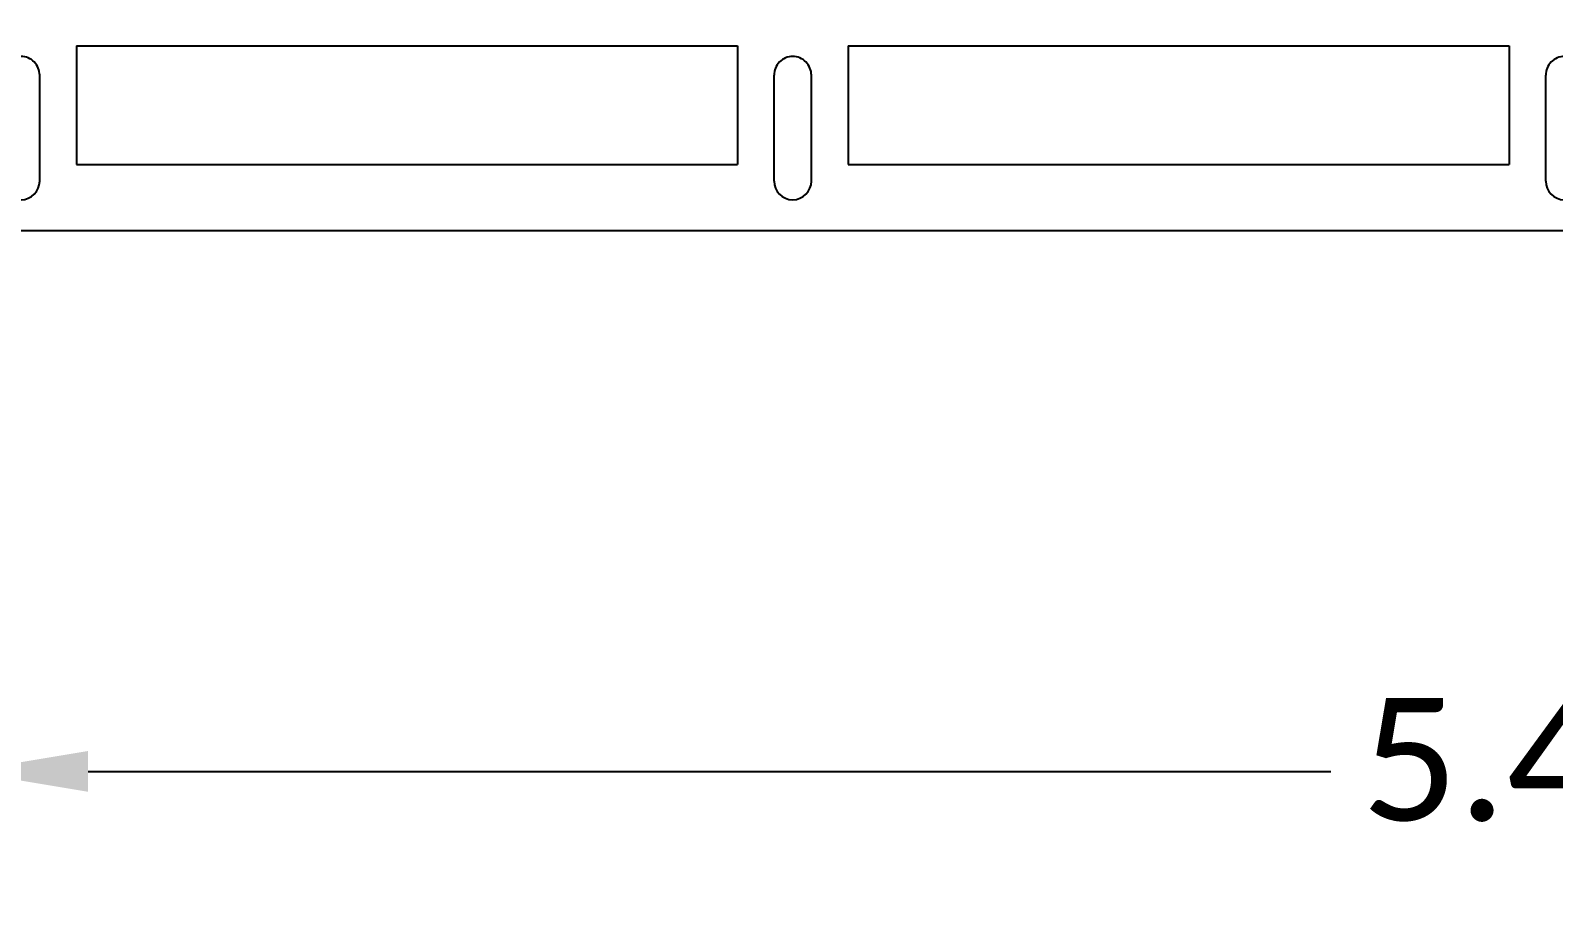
# Model space of a CAD drawing. Extents: x -15.8 to 28.7, y 37.6 to 61.4.
# Drawn here: x -14.071 to -12.826, y 41.326 to 42.042 of the extents above; entities that cross this region are included whole.
import ezdxf

# ---------------------------------------------------------------- set-up
doc = ezdxf.new("R2010")
doc.units = 0
doc.layers.add('AM_4', color=3, linetype='Continuous', lineweight=25)
doc.layers.add('DIM', color=7, linetype='Continuous')
doc.styles.get("Standard").update_dxf_attribs({"font": 'calibri.ttf'})
doc.dimstyles.new('10 1', dxfattribs={"dimscale": 0.04, "dimtxt": 2.5, "dimasz": 2.5, "dimexe": 1.25, "dimexo": 0.625, "dimtad": 0, "dimdec": 3, "dimlfac": 10, "dimzin": 1, "dimtxsty": 'Standard', "dimcen": 2.5, "dimadec": 0, "dimazin": 0, "dimtfac": 1, "dimtdec": 3, "dimtmove": 0, "dimatfit": 3, "dimfxl": 1, "dimarcsym": 0})

# ---------------------------------------------------------------- blocks, each defined once
blk = doc.blocks.new('A$C4BE507A0')
at = {"color": 4, "linetype": 'ByBlock'}
for p, q in [((-0.4541430841750298, 0.6057500321599889), (-0.3676204154198785, 0.6057500065518014)), ((-0.3437499900715011, 0.5757500000002836), (-0.4407499900717085, 0.5757500000002836)), ((-0.3437499900717285, 0.0357499831523853), (-0.4407499900717085, 0.0357499831523853)), ((-0.4541430857661908, 0.0057499547450277), (-0.3676204170108122, 0.0057499896930437))]:
    blk.add_line(p, q, dxfattribs=at)
at = {"color": 4, "linetype": 'Continuous'}
for points in [[(-0.4407499900717085, 0.5757500000002836), (-0.4407499900717085, 0.0357499831523853)], [(-0.3437499900715011, 0.5757500000002836), (-0.3437499900717285, 0.0357499831523853)]]:
    blk.add_lwpolyline(points, dxfattribs=at)
at = {"color": 4, "linetype": 'ByBlock'}
for centre, start, end in [((-0.4541430798126385, 0.6210000321601399), 180.0000152608, 269.9999836102567), ((-0.3676430798122965, 0.6209999897099295), 269.9148147934896, 1.5260368535e-05), ((-0.4541430798126385, -0.0095000452551233), 90.00002236744363, 179.9999907169003), ((-0.3676430798122965, -0.0094999934673581), 359.9999907173481, 90.08519118422547)]:
    blk.add_arc(centre, 0.01525, start, end, dxfattribs=at)
blk = doc.blocks.new('*D12')
at = {"layer": 'Defpoints', "color": 0, "linetype": 'ByBlock', "transparency": 16777216}
for p in [(613.9814752495283, 1041.723278224337), (617.854975215833, 1041.723278224337), (617.854975215833, 1041.227651980676)]:
    blk.add_point(p, dxfattribs=at)
at = {"layer": 'DIM', "color": 0, "linetype": 'ByBlock', "lineweight": -2, "transparency": 16777216}
for p, q in [((613.9814752495283, 1041.698278224337), (613.9814752495283, 1041.177651980676)), ((617.854975215833, 1041.698278224337), (617.854975215833, 1041.177651980676)), ((614.0814752495284, 1041.227651980676), (615.0967636942189, 1041.227651980676)), ((617.754975215833, 1041.227651980676), (616.739686771142, 1041.227651980676))]:
    blk.add_line(p, q, dxfattribs=at)
at = {"layer": 'DIM', "color": 0, "linetype": 'ByBlock', "transparency": 16777216}
for points in [[(614.0814752495284, 1041.244318647343), (614.0814752495284, 1041.21098531401), (613.9814752495283, 1041.227651980676)], [(617.754975215833, 1041.244318647343), (617.754975215833, 1041.21098531401), (617.854975215833, 1041.227651980676)]]:
    blk.add_solid(points, dxfattribs=at)
at = {"layer": 'DIM', "color": 0, "linetype": 'ByBlock', "transparency": 16777216, "insert": (615.9182252326805, 1041.227651980676), "char_height": 0.1, "attachment_point": 5}
blk.add_mtext('5.400x6+0.905x7=38,735', dxfattribs=at)
blk = doc.blocks.new('*D8')
at = {"layer": 'Defpoints', "color": 0, "linetype": 'ByBlock', "transparency": 16777216}
for p in [(613.3939752291292, 1041.723278224337), (618.4424752362322, 1041.723278224337), (618.4424752362322, 1040.80321280892)]:
    blk.add_point(p, dxfattribs=at)
at = {"layer": 'DIM', "color": 0, "linetype": 'ByBlock', "lineweight": -2, "transparency": 16777216}
for p, q in [((613.3939752291292, 1041.698278224337), (613.3939752291292, 1040.75321280892)), ((618.4424752362322, 1041.698278224337), (618.4424752362322, 1040.75321280892)), ((613.4939752291292, 1040.80321280892), (615.6824560019112, 1040.80321280892)), ((618.3424752362322, 1040.80321280892), (616.1539944634497, 1040.80321280892))]:
    blk.add_line(p, q, dxfattribs=at)
at = {"layer": 'DIM', "color": 0, "linetype": 'ByBlock', "transparency": 16777216}
for points in [[(613.4939752291292, 1040.819879475586), (613.4939752291292, 1040.786546142253), (613.3939752291292, 1040.80321280892)], [(618.3424752362322, 1040.819879475586), (618.3424752362322, 1040.786546142253), (618.4424752362322, 1040.80321280892)]]:
    blk.add_solid(points, dxfattribs=at)
at = {"layer": 'DIM', "color": 0, "linetype": 'ByBlock', "transparency": 16777216, "insert": (615.9182252326805, 1040.80321280892), "char_height": 0.1, "attachment_point": 5}
blk.add_mtext('50,485', dxfattribs=at)

msp = doc.modelspace()

# ---------------------------------------------------------------- linework, layer by layer
at = {"layer": 'AM_4', "color": 1, "linetype": 'ByBlock'}
msp.add_lwpolyline([(-14.72284367045824, 43.48625338789884), (-12.77188555612099, 43.48625338789884), (-12.77188555612099, 41.87841044341985), (-14.72284367045824, 41.87841044341985)], close=True, dxfattribs=at)

# ---------------------------------------------------------------- block references
at = {"color": 1, "linetype": 'ByBlock', "rotation": 90}
for p in [(-13.45750641151517, 42.37308332963789), (-12.82700641151518, 42.37308332963789)]:
    msp.add_blockref('A$C4BE507A0', p, dxfattribs=at)

# ---------------------------------------------------------------- dimensions: what is measured, and where the dimension line sits
at = {"layer": 'DIM', "color": 5, "linetype": 'ByBlock'}
dim = msp.add_linear_dim(base=(-9.662756407964025, 41.01226792414877), p1=(-14.71125641506705, 41.93233333956619), p2=(-9.662756407964025, 41.93233333956619), angle=180, dimstyle='10 1', dxfattribs=at)
dim.commit()
dim.dimension.update_dxf_attribs({"geometry": '*D8', "text_midpoint": (-12.18700641151577, 41.01226792414877), "dimtype": 128, "insert": (-628.1052316441962, -999.790944884771)})
dim = msp.add_linear_dim(base=(-10.25025642836317, 41.43670709590537), p1=(-14.12375639466791, 41.93233333956619), p2=(-10.25025642836317, 41.93233333956619), angle=180, text='5.400x6+0.905x7=<>', dimstyle='10 1', dxfattribs=at)
dim.commit()
dim.dimension.update_dxf_attribs({"geometry": '*D12', "text_midpoint": (-12.18700641151577, 41.43670709590537), "dimtype": 128, "insert": (-628.1052316441962, -999.790944884771)})

doc.saveas('drawing.dxf')
